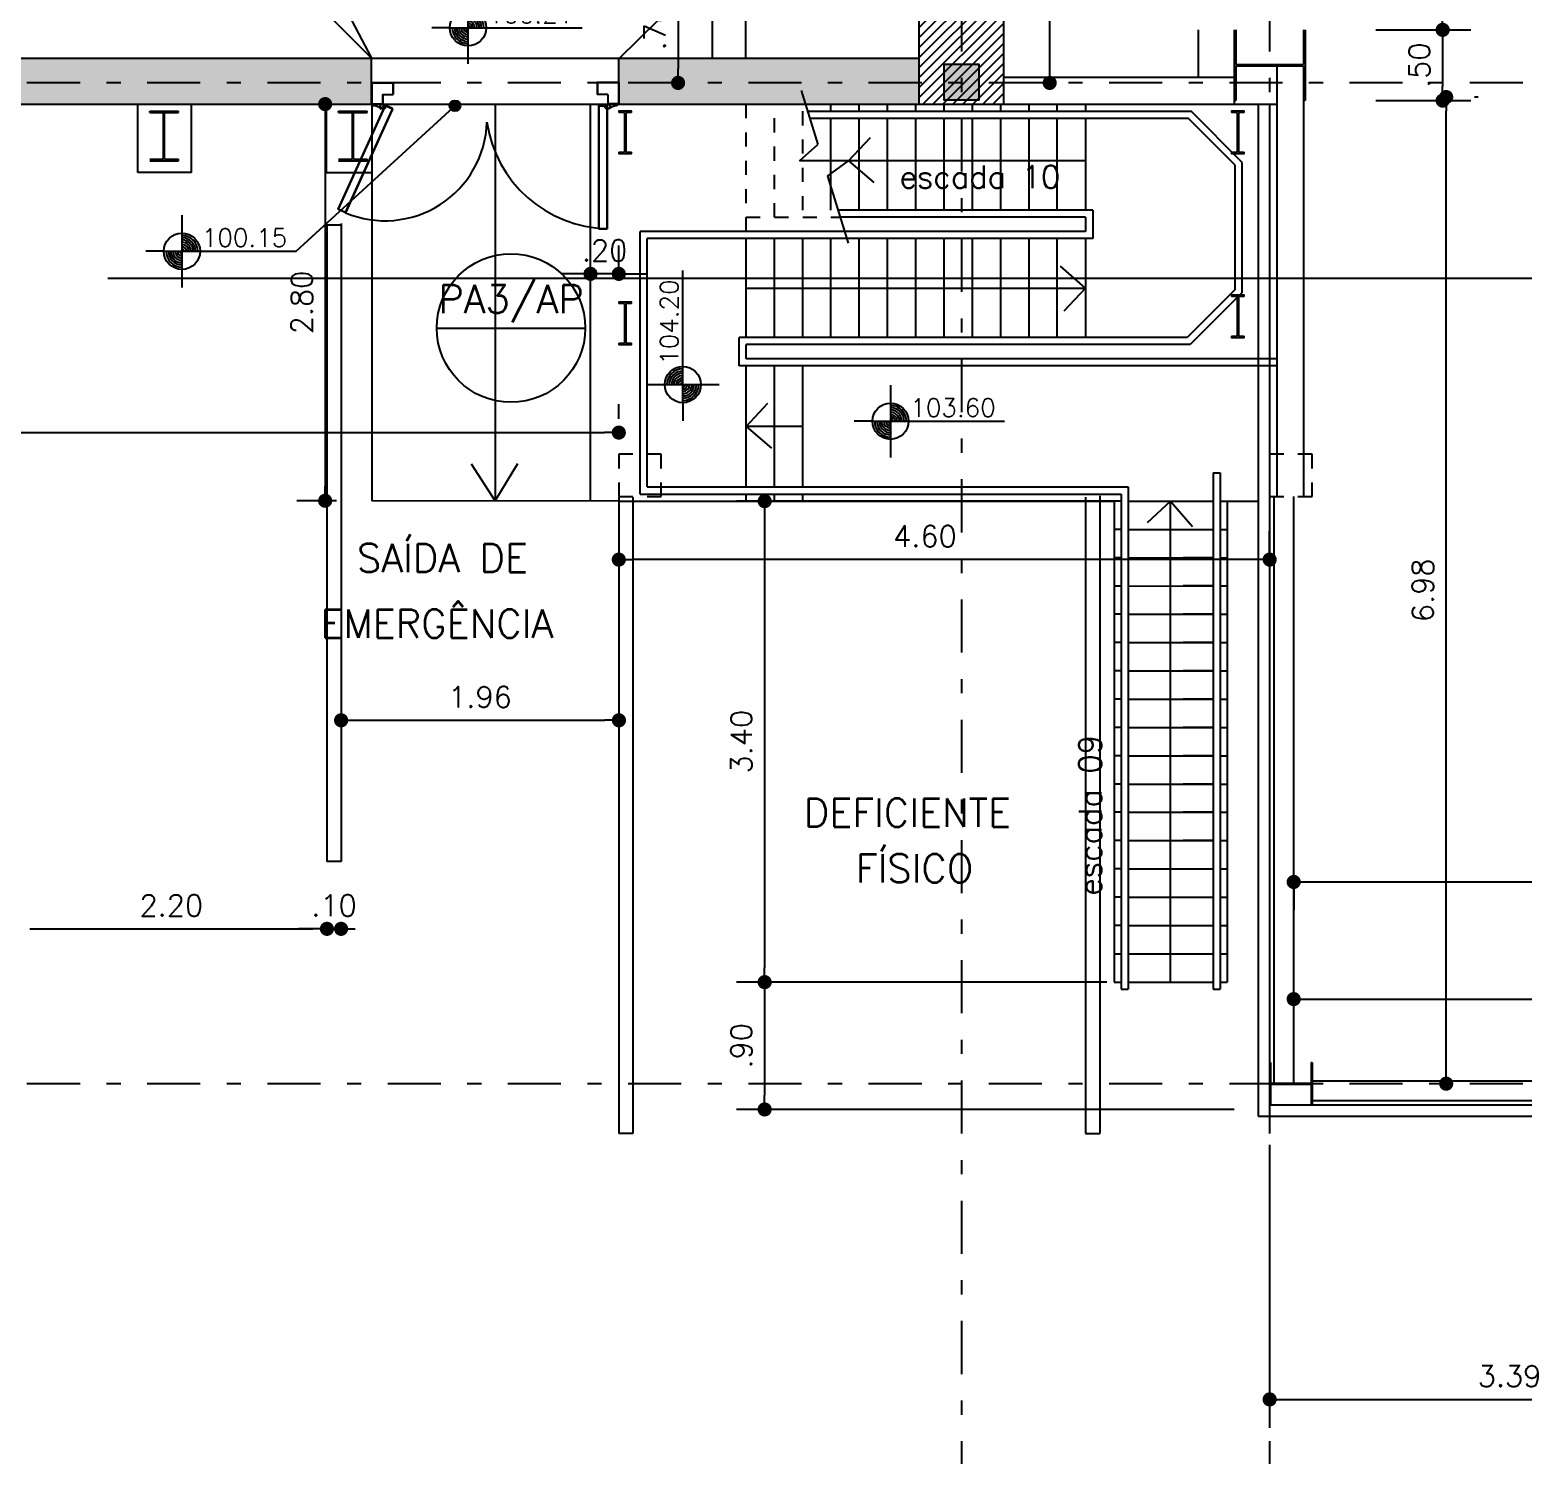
# Model space of a CAD drawing. Extents: x -14 to 107, y -33 to 53.
# Drawn here: x 42.78 to 53.34, y 6.45 to 16.53 of the extents above; entities that cross this region are included whole.
import ezdxf
from ezdxf.enums import TextEntityAlignment as Align

# ---------------------------------------------------------------- set-up
doc = ezdxf.new("R2010")
doc.units = 0
doc.header["$LTSCALE"] = 1.5
doc.header["$MEASUREMENT"] = 0
for name, pattern in [('DASHDOT', [1, 0.5, -0.25, 0, -0.25]), ('HIDDEN', [0.375, 0.25, -0.125]), ('HIDDEN2', [0.1875, 0.125, -0.0625])]:
    doc.linetypes.add(name, pattern=pattern)
doc.layers.get('0').update_dxf_attribs({"linetype": 'CONTINUOUS'})
for name, color, linetype in [('A-ESTRUTURA', 4, 'CONTINUOUS'), ('A-PAREDE', 3, 'CONTINUOUS'), ('A-PORTAS', 7, 'CONTINUOUS'), ('A-SOLEIRA', 1, 'CONTINUOUS'), ('COTAS', 7, 'CONTINUOUS'), ('EIXOS', 32, 'DASHDOT'), ('ESTR-METÁLICA', 4, 'CONTINUOUS'), ('N-LNHVISTA', 7, 'CONTINUOUS'), ('N-NOTACOES', 6, 'CONTINUOUS'), ('N-PROJEÇÃO', 1, 'HIDDEN'), ('N-TEXTO', 7, 'CONTINUOUS'), ('PILAR', 7, 'CONTINUOUS'), ('PILARNOVO', 4, 'CONTINUOUS'), ('PISO1', 1, 'CONTINUOUS'), ('PLACA-PRE-MOLDADA', 6, 'CONTINUOUS'), ('PLATEIA1', 7, 'CONTINUOUS'), ('REVEST', 2, 'CONTINUOUS'), ('SOLID', 251, 'CONTINUOUS'), ('VAGAS', 2, 'CONTINUOUS')]:
    doc.layers.add(name, color=color, linetype=linetype)
doc.styles.add('COTA', font='romans.shx')
doc.styles.add('REGUA-080', font='simplex', dxfattribs={"height": 0.15})
doc.styles.add('ROMANS', font='romans')
doc.styles.add('TERREOB$0$REGUA-080', font='simplex.shx', dxfattribs={"height": 0.4})
doc.dimstyles.new('DG060-1', dxfattribs={"dimscale": 0.1, "dimtxt": 1.5, "dimasz": 1, "dimexe": 2, "dimexo": 2.5, "dimgap": 0.9, "dimtad": 1, "dimzin": 4, "dimdsep": 46, "dimtxsty": 'COTA', "dimblk": 'DOT', "dimblk1": 'DOT', "dimblk2": 'DOT', "dimsah": 1, "dimcen": 0.09, "dimclrd": 1, "dimclre": 1, "dimclrt": 2, "dimadec": 0, "dimazin": 0, "dimtfac": 1, "dimtdec": 4, "dimtix": 1, "dimtmove": 2, "dimatfit": 3, "dimldrblk": 'DOT', "dimfxl": 1, "dimtvp": 2, "dimtolj": 1, "dimtzin": 0, "dimarcsym": 0})

# ---------------------------------------------------------------- blocks, each defined once
blk = doc.blocks.new('N-1901')
at = {"layer": 'N-NOTACOES', "color": 1}
for p, q in [((0, 0.004), (0, -0.004)), ((-0.002, 0), (-0.004, 0)), ((-0.002, 0), (0.0126, 0))]:
    blk.add_line(p, q, dxfattribs=at)
blk.add_circle((0, 0), 0.002, dxfattribs=at)
at = {"layer": 'N-NOTACOES', "color": 2}
for radius, start, end in [(0.00175, 0, 90), (0.0015, 0, 90), (0.00125, 0, 90), (0.001, 0, 90), (0.00075, 0, 90), (0.0005, 0, 90), (0.00025, 0, 90), (0.00175, 180, 270), (0.0015, 180, 270), (0.00125, 180, 270), (0.001, 180, 270), (0.00075, 180, 270), (0.0005, 180, 270), (0.00025, 180, 270)]:
    blk.add_arc((0, 0), radius, start, end, dxfattribs=at)
at = {"layer": 'N-NOTACOES', "color": 2, "style": 'ROMANS'}
blk.add_attdef('COTAP', text='', height=0.002, dxfattribs=at).set_placement((0.00691, 0.0015), align=Align.MIDDLE)
blk = doc.blocks.new('N-1411')
at = {"layer": 'N-NOTACOES', "color": 1}
blk.add_line((-0.00525, 0), (0.00525, 0), dxfattribs=at)
blk.add_circle((0, 0), 0.00525, dxfattribs=at)
at = {"layer": 'N-NOTACOES', "color": 2, "style": 'ROMANS'}
for tag, p in [('ESQUADRIA', (0, 0.00192)), ('NUMERO', (0.00026, -0.00256))]:
    blk.add_attdef(tag, text='', height=0.002, dxfattribs=at).set_placement(p, align=Align.MIDDLE)
blk = doc.blocks.new('DOT')
at = {"color": 0, "linetype": 'ByBlock'}
blk.add_line((-0.5, 0), (-1, 0), dxfattribs=at)
at = {"color": 0, "linetype": 'ByBlock', "const_width": 0.5}
blk.add_lwpolyline([(-0.25, 0, 1), (0.25, 0, 1)], format="xyb", close=True, dxfattribs=at)
blk = doc.blocks.new('*D55')
at = {"color": 1, "linetype": 'ByBlock'}
for p, q in [((51.545, 8.643), (51.545, 6.643)), ((54.937, 8.643), (54.937, 6.643)), ((51.645, 6.843), (54.837, 6.843))]:
    blk.add_line(p, q, dxfattribs=at)
at = {"color": 1, "linetype": 'ByBlock', "xscale": 0.1, "yscale": 0.1, "zscale": 0.1, "rotation": 180}
blk.add_blockref('DOT', (51.545, 6.843), dxfattribs=at)
at = {"color": 1, "linetype": 'ByBlock', "xscale": 0.1, "yscale": 0.1, "zscale": 0.1}
blk.add_blockref('DOT', (54.937, 6.843), dxfattribs=at)
at = {"color": 2, "linetype": 'ByBlock', "insert": (53.241, 7.008), "char_height": 0.15, "attachment_point": 5, "style": 'COTA'}
blk.add_mtext('\\A1;3.39', dxfattribs=at)
blk = doc.blocks.new('*D57')
at = {"color": 1, "linetype": 'ByBlock'}
for p, q in [((46.944, 12.943), (46.944, 12.58)), ((51.545, 12.795), (51.545, 12.98)), ((51.445, 12.78), (47.044, 12.78))]:
    blk.add_line(p, q, dxfattribs=at)
at = {"color": 1, "linetype": 'ByBlock', "xscale": 0.1, "yscale": 0.1, "zscale": 0.1, "rotation": 180}
blk.add_blockref('DOT', (46.944, 12.78), dxfattribs=at)
at = {"color": 1, "linetype": 'ByBlock', "xscale": 0.1, "yscale": 0.1, "zscale": 0.1}
blk.add_blockref('DOT', (51.545, 12.78), dxfattribs=at)
at = {"color": 2, "linetype": 'ByBlock', "insert": (49.108, 12.945), "char_height": 0.15, "attachment_point": 5, "style": 'COTA'}
blk.add_mtext('\\A1;4.60', dxfattribs=at)
blk = doc.blocks.new('*D58')
at = {"color": 1, "linetype": 'ByBlock'}
for p, q in [((44.898, 16), (45.068, 16)), ((44.868, 15.9), (44.868, 13.296)), ((44.948, 13.196), (44.668, 13.196))]:
    blk.add_line(p, q, dxfattribs=at)
at = {"color": 1, "linetype": 'ByBlock', "xscale": 0.1, "yscale": 0.1, "zscale": 0.1}
for p, rotation in [((44.868, 16), 90), ((44.868, 13.196), 270)]:
    blk.add_blockref('DOT', p, dxfattribs=dict(at, rotation=rotation))
at = {"color": 2, "linetype": 'ByBlock', "insert": (44.703, 14.598), "char_height": 0.15, "attachment_point": 5, "rotation": 90, "style": 'COTA'}
blk.add_mtext('\\A1;2.80', dxfattribs=at)
blk = doc.blocks.new('*D77')
at = {"color": 1, "linetype": 'ByBlock'}
for p, q in [((51.735, 18.3), (52.968, 18.3)), ((52.768, 18.2), (52.768, 16.625)), ((52.295, 16.525), (52.968, 16.525))]:
    blk.add_line(p, q, dxfattribs=at)
at = {"color": 1, "linetype": 'ByBlock', "xscale": 0.1, "yscale": 0.1, "zscale": 0.1}
for p, rotation in [((52.768, 18.3), 90), ((52.768, 16.525), 270)]:
    blk.add_blockref('DOT', p, dxfattribs=dict(at, rotation=rotation))
at = {"color": 2, "linetype": 'ByBlock', "insert": (52.603, 17.413), "char_height": 0.15, "attachment_point": 5, "rotation": 90, "style": 'COTA'}
blk.add_mtext('\\A1;1.78', dxfattribs=at)
blk = doc.blocks.new('*D78')
at = {"color": 1, "linetype": 'ByBlock'}
for p, q in [((52.295, 16.525), (52.968, 16.525)), ((52.768, 16.425), (52.768, 16.125)), ((52.295, 16.025), (52.968, 16.025))]:
    blk.add_line(p, q, dxfattribs=at)
at = {"color": 1, "linetype": 'ByBlock', "xscale": 0.1, "yscale": 0.1, "zscale": 0.1}
for p, rotation in [((52.768, 16.525), 90), ((52.768, 16.025), 270)]:
    blk.add_blockref('DOT', p, dxfattribs=dict(at, rotation=rotation))
at = {"color": 2, "linetype": 'ByBlock', "insert": (52.603, 16.275), "char_height": 0.15, "attachment_point": 5, "rotation": 90, "style": 'COTA'}
blk.add_mtext('\\A1;.50', dxfattribs=at)
blk = doc.blocks.new('*D88')
at = {"color": 1, "linetype": 'ByBlock'}
for p, q in [((34.6, 13.908), (34.6, 13.478)), ((46.944, 13.775), (46.944, 13.878)), ((34.7, 13.678), (46.844, 13.678))]:
    blk.add_line(p, q, dxfattribs=at)
at = {"color": 1, "linetype": 'ByBlock', "xscale": 0.1, "yscale": 0.1, "zscale": 0.1, "rotation": 180}
blk.add_blockref('DOT', (34.6, 13.678), dxfattribs=at)
at = {"color": 1, "linetype": 'ByBlock', "xscale": 0.1, "yscale": 0.1, "zscale": 0.1}
blk.add_blockref('DOT', (46.944, 13.678), dxfattribs=at)
at = {"color": 2, "linetype": 'ByBlock', "insert": (40.772, 13.843), "char_height": 0.15, "attachment_point": 5, "style": 'COTA'}
blk.add_mtext('\\A1;12.34', dxfattribs=at)
blk = doc.blocks.new('*D116')
at = {"color": 1, "linetype": 'ByBlock'}
for p, q in [((50.494, 13.193), (47.775, 13.193)), ((47.975, 13.093), (47.975, 9.893)), ((50.395, 9.793), (47.775, 9.793))]:
    blk.add_line(p, q, dxfattribs=at)
at = {"color": 1, "linetype": 'ByBlock', "xscale": 0.1, "yscale": 0.1, "zscale": 0.1}
for p, rotation in [((47.975, 13.193), 90), ((47.975, 9.793), 270)]:
    blk.add_blockref('DOT', p, dxfattribs=dict(at, rotation=rotation))
at = {"color": 2, "linetype": 'ByBlock', "insert": (47.81, 11.493), "char_height": 0.15, "attachment_point": 5, "rotation": 90, "style": 'COTA'}
blk.add_mtext('\\A1;3.40', dxfattribs=at)
blk = doc.blocks.new('*D117')
at = {"color": 1, "linetype": 'ByBlock'}
for p, q in [((50.395, 9.793), (47.775, 9.793)), ((47.975, 9.693), (47.975, 8.993)), ((51.295, 8.893), (47.775, 8.893))]:
    blk.add_line(p, q, dxfattribs=at)
at = {"color": 1, "linetype": 'ByBlock', "xscale": 0.1, "yscale": 0.1, "zscale": 0.1}
for p, rotation in [((47.975, 9.793), 90), ((47.975, 8.893), 270)]:
    blk.add_blockref('DOT', p, dxfattribs=dict(at, rotation=rotation))
at = {"color": 2, "linetype": 'ByBlock', "insert": (47.81, 9.343), "char_height": 0.15, "attachment_point": 5, "rotation": 90, "style": 'COTA'}
blk.add_mtext('\\A1;.90', dxfattribs=at)
blk = doc.blocks.new('REFORÇO')
at = {"layer": 'PILARNOVO'}
h = blk.add_hatch(dxfattribs=at)
h.set_pattern_fill('ANSI31', color=1, scale=0.4, style=0)
h.paths.add_polyline_path([(49.366, 16.8), (49.066, 16.8), (49.066, 16), (49.366, 16)])
h.paths.add_polyline_path([(49.666, 16.78), (49.666, 16.8), (49.366, 16.8), (49.366, 16), (49.641, 16), (49.666, 16)])
blk.add_lwpolyline([(49.066, 16), (49.666, 16), (49.666, 16.8), (49.066, 16.8)], close=True, dxfattribs=at)
blk = doc.blocks.new('ESTRUT')
at = {"layer": 'PILARNOVO', "linetype": 'ByBlock'}
for p, q in [((-0.05, 0.29), (-0.09, 0.29)), ((-0.05, 0.29), (-0.05, 0.01)), ((-0.04, 0.29), (-0.04, 0.01)), ((0, 0.29), (-0.04, 0.29)), ((-0.04, 0.01), (0, 0.01))]:
    blk.add_line(p, q, dxfattribs=at)
for points in [[(0, 0.29), (0, 0.3), (-0.09, 0.3), (-0.09, 0.29)], [(-0.09, 0.01), (-0.05, 0.01)], [(-0.09, 0.01), (-0.09, 0), (0, 0), (0, 0.01)]]:
    blk.add_lwpolyline(points, dxfattribs=at)
blk = doc.blocks.new('*D163')
at = {"color": 1, "linetype": 'ByBlock'}
for p, q in [((50.12, 18.527), (50.19, 18.527)), ((49.99, 16.25), (49.99, 18.427)), ((50.037, 16.15), (49.79, 16.15))]:
    blk.add_line(p, q, dxfattribs=at)
at = {"color": 1, "linetype": 'ByBlock', "xscale": 0.1, "yscale": 0.1, "zscale": 0.1}
for p, rotation in [((49.99, 18.527), 90), ((49.99, 16.15), 270)]:
    blk.add_blockref('DOT', p, dxfattribs=dict(at, rotation=rotation))
at = {"color": 2, "linetype": 'ByBlock', "insert": (49.825, 17.339), "char_height": 0.15, "attachment_point": 5, "rotation": 90, "style": 'COTA'}
blk.add_mtext('\\A1;2.38', dxfattribs=at)
blk = doc.blocks.new('PILAR_CAIXA')
at = {"layer": 'PILARNOVO', "linetype": 'ByBlock'}
for p, q in [((51.295, 16.525), (51.295, 16.025)), ((51.305, 16.525), (51.305, 16.28)), ((51.785, 16.525), (51.785, 16.28)), ((51.795, 16.525), (51.795, 16.025)), ((51.305, 16.27), (51.305, 16.025)), ((51.545, 16.27), (51.545, 16.28)), ((51.785, 16.27), (51.785, 16.025)), ((51.305, 16.025), (51.295, 16.025)), ((51.795, 16.025), (51.785, 16.025)), ((51.545, 9.225), (51.545, 8.925)), ((51.545, 9.225), (51.551, 9.225)), ((51.551, 9.225), (51.551, 9.078)), ((51.839, 9.225), (51.839, 9.078)), ((51.839, 9.225), (51.845, 9.225)), ((51.845, 9.225), (51.845, 8.925)), ((51.551, 9.072), (51.551, 8.925)), ((51.695, 9.072), (51.695, 9.078)), ((51.839, 9.072), (51.839, 8.925)), ((51.551, 8.925), (51.545, 8.925)), ((51.845, 8.925), (51.839, 8.925))]:
    blk.add_line(p, q, dxfattribs=at)
for points in [[(51.305, 16.28), (51.785, 16.28)], [(51.305, 16.27), (51.785, 16.27)], [(51.551, 9.078), (51.839, 9.078)], [(51.551, 9.072), (51.839, 9.072)]]:
    blk.add_lwpolyline(points, dxfattribs=at)
blk = doc.blocks.new('CAMAROTES_ESTRUT2')
at = {"layer": 'A-ESTRUTURA', "linetype": 'Continuous'}
for p, q in [((-1.535, -2.548), (-1.334, -2.548)), ((-1.535, -2.558), (-1.438, -2.558)), ((-1.438, -2.888), (-1.438, -2.558)), ((-1.432, -2.888), (-1.432, -2.558)), ((-1.432, -2.558), (-1.334, -2.558)), ((-1.334, -2.558), (-1.334, -2.548)), ((-0.201, -2.548), (0, -2.548)), ((-0.201, -2.558), (-0.103, -2.558)), ((-0.103, -2.888), (-0.103, -2.558)), ((-0.097, -2.888), (-0.097, -2.558)), ((-0.097, -2.558), (0, -2.558)), ((0, -2.558), (0, -2.548)), ((-1.535, -2.888), (-1.438, -2.888)), ((-1.535, -2.898), (-1.334, -2.898)), ((-1.535, -2.898), (-1.334, -2.898)), ((-1.432, -2.888), (-1.334, -2.888)), ((-1.334, -2.898), (-1.334, -2.888)), ((-0.201, -2.888), (-0.103, -2.888)), ((-0.201, -2.898), (0, -2.898)), ((-0.201, -2.898), (0, -2.898)), ((-0.097, -2.888), (0, -2.888)), ((0, -2.898), (0, -2.888))]:
    blk.add_line(p, q, dxfattribs=at)
at = {"layer": 'A-ESTRUTURA'}
for p, q in [((-1.535, -2.548), (-1.339, -2.548)), ((-1.535, -2.558), (-1.535, -2.548)), ((-0.201, -2.548), (-0.004, -2.548)), ((-0.201, -2.558), (-0.201, -2.548))]:
    blk.add_line(p, q, dxfattribs=at)
blk = doc.blocks.new('*D175')
at = {"color": 1, "linetype": 'ByBlock'}
for p, q in [((47.355, 16.93), (47.163, 16.93)), ((47.363, 16.83), (47.363, 16.25)), ((47.355, 16.15), (47.163, 16.15))]:
    blk.add_line(p, q, dxfattribs=at)
at = {"color": 1, "linetype": 'ByBlock', "xscale": 0.1, "yscale": 0.1, "zscale": 0.1}
for p, rotation in [((47.363, 16.93), 90), ((47.363, 16.15), 270)]:
    blk.add_blockref('DOT', p, dxfattribs=dict(at, rotation=rotation))
at = {"color": 2, "linetype": 'ByBlock', "insert": (47.198, 16.54), "char_height": 0.15, "attachment_point": 5, "rotation": 90, "style": 'COTA'}
blk.add_mtext('\\A1;.78', dxfattribs=at)
blk = doc.blocks.new('*D258')
at = {"color": 1, "linetype": 'ByBlock'}
for p, q in [((46.744, 14.85), (46.744, 15)), ((46.944, 14.85), (46.944, 15)), ((46.644, 14.8), (46.544, 14.8)), ((46.944, 14.8), (46.744, 14.8)), ((47.044, 14.8), (47.144, 14.8))]:
    blk.add_line(p, q, dxfattribs=at)
at = {"color": 1, "linetype": 'ByBlock', "xscale": 0.1, "yscale": 0.1, "zscale": 0.1}
blk.add_blockref('DOT', (46.744, 14.8), dxfattribs=at)
at = {"color": 1, "linetype": 'ByBlock', "xscale": 0.1, "yscale": 0.1, "zscale": 0.1, "rotation": 180}
blk.add_blockref('DOT', (46.944, 14.8), dxfattribs=at)
at = {"color": 2, "linetype": 'ByBlock', "insert": (46.844, 14.965), "char_height": 0.15, "attachment_point": 5, "style": 'COTA'}
blk.add_mtext('\\A1;.20', dxfattribs=at)
blk = doc.blocks.new('*D259')
at = {"color": 1, "linetype": 'ByBlock'}
for p, q in [((53.018, 16.05), (52.993, 16.05)), ((52.793, 9.175), (52.793, 15.95)), ((53.018, 9.075), (52.993, 9.075))]:
    blk.add_line(p, q, dxfattribs=at)
at = {"color": 1, "linetype": 'ByBlock', "xscale": 0.1, "yscale": 0.1, "zscale": 0.1}
for p, rotation in [((52.793, 16.05), 90), ((52.793, 9.075), 270)]:
    blk.add_blockref('DOT', p, dxfattribs=dict(at, rotation=rotation))
at = {"color": 2, "linetype": 'ByBlock', "insert": (52.628, 12.563), "char_height": 0.15, "attachment_point": 5, "rotation": 90, "style": 'COTA'}
blk.add_mtext('\\A1;6.98', dxfattribs=at)
blk = doc.blocks.new('*D272')
at = {"color": 1, "linetype": 'ByBlock'}
for p, q in [((51.715, 9.325), (51.715, 9.873)), ((57.07, 9.469), (57.07, 9.873)), ((51.815, 9.673), (56.97, 9.673))]:
    blk.add_line(p, q, dxfattribs=at)
at = {"color": 1, "linetype": 'ByBlock', "xscale": 0.1, "yscale": 0.1, "zscale": 0.1, "rotation": 180}
blk.add_blockref('DOT', (51.715, 9.673), dxfattribs=at)
at = {"color": 1, "linetype": 'ByBlock', "xscale": 0.1, "yscale": 0.1, "zscale": 0.1}
blk.add_blockref('DOT', (57.07, 9.673), dxfattribs=at)
at = {"color": 2, "linetype": 'ByBlock', "insert": (54.392, 9.838), "char_height": 0.15, "attachment_point": 5, "style": 'COTA'}
blk.add_mtext('\\A1;5.36', dxfattribs=at)
blk = doc.blocks.new('*D289')
at = {"color": 1, "linetype": 'ByBlock'}
for p, q in [((51.715, 10.455), (51.715, 10.301)), ((51.815, 10.501), (65.488, 10.501)), ((65.588, 10.455), (65.588, 10.301))]:
    blk.add_line(p, q, dxfattribs=at)
at = {"color": 1, "linetype": 'ByBlock', "xscale": 0.1, "yscale": 0.1, "zscale": 0.1, "rotation": 180}
blk.add_blockref('DOT', (51.715, 10.501), dxfattribs=at)
at = {"color": 1, "linetype": 'ByBlock', "xscale": 0.1, "yscale": 0.1, "zscale": 0.1}
blk.add_blockref('DOT', (65.588, 10.501), dxfattribs=at)
at = {"color": 2, "linetype": 'ByBlock', "insert": (58.651, 10.666), "char_height": 0.15, "attachment_point": 5, "style": 'COTA'}
blk.add_mtext('\\A1;13.87', dxfattribs=at)
blk = doc.blocks.new('*D391')
at = {"color": 1, "linetype": 'ByBlock'}
for p, q in [((46.945, 12.565), (46.945, 11.444)), ((45.081, 11.644), (46.845, 11.644))]:
    blk.add_line(p, q, dxfattribs=at)
at = {"color": 1, "linetype": 'ByBlock', "xscale": 0.1, "yscale": 0.1, "zscale": 0.1, "rotation": 180}
blk.add_blockref('DOT', (44.981, 11.644), dxfattribs=at)
at = {"color": 1, "linetype": 'ByBlock', "xscale": 0.1, "yscale": 0.1, "zscale": 0.1}
blk.add_blockref('DOT', (46.945, 11.644), dxfattribs=at)
at = {"color": 2, "linetype": 'ByBlock', "insert": (45.963, 11.809), "char_height": 0.15, "attachment_point": 5, "style": 'COTA'}
blk.add_mtext('\\A1;1.96', dxfattribs=at)

msp = doc.modelspace()

# ---------------------------------------------------------------- hatches: boundary and pattern name
at = {"layer": 'PILAR'}
msp.add_hatch(color=256, dxfattribs=at).paths.add_polyline_path([(49.241, 16.03), (49.491, 16.03), (49.491, 16.28), (49.241, 16.28)])
at = {"layer": 'PISO1'}
h = msp.add_hatch(color=256, dxfattribs=at)
h.paths.add_polyline_path([(45.7477, 15.9926), (45.8241, 15.9927, 0.8954012)])
h.paths.add_polyline_path([(45.7905, 15.9926), (45.7477, 15.9926, 0.0272587), (45.7475, 15.9884), (45.7859, 15.9884)])
h.paths.add_polyline_path([(45.8243, 15.9884), (45.7859, 15.9884), (45.7576, 15.9625, 0.6841962)])
h.paths.add_polyline_path([(45.8241, 15.9927), (45.7905, 15.9926), (45.7859, 15.9884), (45.8243, 15.9884, 0.0278849)])
h.paths.add_polyline_path([(45.7859, 15.9884), (45.7475, 15.9884, 0.1875101), (45.7576, 15.9625)])
at = {"layer": 'SOLID'}
h = msp.add_hatch(color=256, dxfattribs=at)
h.paths.add_polyline_path([(45.1959, 16.325), (41.761, 16.325), (41.761, 16.3), (41.611, 16.3), (41.611, 16.1501), (45.1959, 16.1501)])
h.paths.add_polyline_path([(45.1959, 16.1501), (41.611, 16.1501), (41.611, 16), (45.1959, 16)])
h.paths.add_polyline_path([(42.1059, 16.1089), (42.1059, 16.4911), (42.3309, 16.4911), (42.3309, 16.1089)], flags=9)
h = msp.add_hatch(color=256, dxfattribs=at)
h.paths.add_polyline_path([(49.066, 16.325), (46.944, 16.325), (46.944, 16.1501), (49.066, 16.1501)])
h.paths.add_polyline_path([(49.066, 16.1501), (46.944, 16.1501), (46.944, 16), (49.066, 16)])

# ---------------------------------------------------------------- linework, layer by layer
at = {"color": 1, "linetype": 'ByBlock'}
for p, q in [((42.7807, 10.1697), (44.7807, 10.1697)), ((42.7807, 10.1697), (42.8807, 10.1697)), ((44.7807, 10.1697), (44.6807, 10.1697)), ((44.8807, 10.1697), (44.9807, 10.1697))]:
    msp.add_line(p, q, dxfattribs=at)
at = {"layer": 'A-PAREDE'}
for p, q in [((47.6047, 16.9301), (47.6047, 16.325)), ((47.8415, 16.325), (47.8415, 16.8376)), ((22.421, 16.325), (45.1959, 16.325)), ((45.1959, 16), (45.1959, 16.325)), ((46.944, 16.325), (49.066, 16.325)), ((49.666, 16.19), (51.2947, 16.19)), ((22.67, 16), (45.1959, 16)), ((46.944, 16), (51.2947, 16)), ((51.5747, 13.2251), (51.5747, 9.0751)), ((51.7147, 13.2251), (51.7147, 9.0751)), ((51.8447, 9.0951), (57.0682, 9.0951)), ((51.8447, 8.9551), (57.0682, 8.9551))]:
    msp.add_line(p, q, dxfattribs=at)
at = {"layer": 'A-PAREDE', "linetype": 'ByBlock'}
for p, q in [((46.944, 16), (46.944, 16.325)), ((51.5947, 16.2701), (51.5947, 13.2251)), ((51.2947, 16.0251), (51.2947, 16)), ((51.7847, 16.0251), (51.7847, 13.2251))]:
    msp.add_line(p, q, dxfattribs=at)
at = {"layer": 'A-PORTAS'}
for p, q in [((45.1961, 16.1529), (45.1961, 16)), ((45.1961, 16.1529), (45.349, 16.1529)), ((45.349, 16.1529), (45.349, 16.067)), ((46.944, 16.1529), (46.7911, 16.1529)), ((46.7911, 16.1529), (46.7911, 16.067)), ((46.944, 16.1529), (46.944, 16)), ((45.1982, 16.1508), (45.1982, 16.0022)), ((45.1982, 16.1508), (45.3468, 16.1508)), ((45.2725, 16.0692), (45.2725, 16.0022)), ((45.2725, 16.0692), (45.3468, 16.0692)), ((45.2747, 16.067), (45.2747, 16)), ((45.2747, 16.067), (45.349, 16.067)), ((45.3468, 16.1508), (45.3468, 16.0692)), ((45.3483, 16.067), (45.349, 16.0678)), ((46.7917, 16.067), (46.7911, 16.0678)), ((46.8654, 16.067), (46.7911, 16.067)), ((46.9418, 16.1508), (46.7933, 16.1508)), ((46.7933, 16.1508), (46.7933, 16.0692)), ((46.8675, 16.0692), (46.7933, 16.0692)), ((46.8654, 16.067), (46.8654, 16)), ((46.8675, 16.0692), (46.8675, 16.0022)), ((46.9418, 16.1508), (46.9418, 16.0022)), ((45.2871, 15.984), (44.9572, 15.2568)), ((45.2891, 15.9831), (44.9598, 15.2572)), ((45.3406, 15.96), (45.0107, 15.2328)), ((45.343, 15.959), (45.013, 15.2318)), ((45.1961, 16), (45.2747, 16)), ((45.1982, 16.0022), (45.2725, 16.0022)), ((45.2575, 15.964), (45.2935, 16)), ((45.2897, 15.9914), (45.2846, 15.9853)), ((45.2862, 15.9839), (45.2846, 15.9853)), ((45.29, 15.9883), (45.2862, 15.9839)), ((45.2903, 15.9938), (45.2889, 15.9921)), ((45.3462, 15.9663), (45.2894, 15.9918)), ((45.3405, 15.9713), (45.2903, 15.9938)), ((45.3434, 15.9652), (45.2915, 15.9884)), ((45.3405, 15.9713), (45.3396, 15.9693)), ((45.3434, 15.9652), (45.341, 15.9599)), ((45.343, 15.959), (45.341, 15.9599)), ((45.3462, 15.9663), (45.343, 15.959)), ((46.8008, 15.9913), (46.8632, 15.9913)), ((46.8008, 15.9913), (46.8008, 15.9833)), ((46.8008, 15.9833), (46.8008, 15.1195)), ((46.8008, 15.9833), (46.803, 15.9833)), ((46.803, 15.9891), (46.8598, 15.9891)), ((46.803, 15.9891), (46.803, 15.9833)), ((46.803, 15.9833), (46.803, 15.121)), ((46.8081, 15.9935), (46.8632, 15.9935)), ((46.8081, 15.9935), (46.8081, 15.9913)), ((46.8598, 15.9891), (46.8598, 15.9833)), ((46.8598, 15.9833), (46.8598, 15.121)), ((46.8598, 15.9833), (46.862, 15.9833)), ((46.862, 15.9913), (46.862, 15.9833)), ((46.862, 15.9833), (46.862, 15.1195)), ((46.8632, 15.9935), (46.8632, 15.9913)), ((46.944, 16), (46.8654, 16)), ((46.9418, 16.0022), (46.8675, 16.0022)), ((45.013, 15.2318), (44.9572, 15.2568)), ((45.0064, 15.2347), (44.9572, 15.2568)), ((45.0116, 15.234), (44.9598, 15.2572)), ((46.8008, 15.1195), (46.862, 15.1195)), ((46.803, 15.121), (46.8598, 15.121)), ((46.8081, 15.1195), (46.862, 15.1195))]:
    msp.add_line(p, q, dxfattribs=at)
for centre in [(45.2762, 15.9822), (46.8639, 15.9822)]:
    msp.add_circle(centre, 0.018, dxfattribs=at)
for centre, radius, start, end in [((45.2164, 16.0064), 0.0186, 200.23189, 258.01316), ((45.1991, 15.8752), 0.1139, 54.84382, 83.22432), ((46.941, 15.8752), 0.1139, 96.77568, 125.15618), ((46.9237, 16.0064), 0.0186, 281.98684, 339.76811), ((45.2919, 15.896), 0.7204, 247.22395, 358.06138), ((46.8811, 15.9975), 0.8782, 188.2407, 268.75592)]:
    msp.add_arc(centre, radius, start, end, dxfattribs=at)
at = {"layer": 'A-SOLEIRA'}
for p, q in [((45.1959, 16.325), (46.944, 16.325)), ((45.1959, 16), (46.9418, 16.0022))]:
    msp.add_line(p, q, dxfattribs=at)
at = {"layer": 'EIXOS', "ltscale": 0.5}
for p, q in [((49.366, 48.1976), (49.366, -4.8398)), ((51.5447, 48.1976), (51.5447, -4.8398)), ((78.8353, 16.1501), (-5.9475, 16.1501)), ((78.8353, 9.0751), (-5.9475, 9.0751))]:
    msp.add_line(p, q, dxfattribs=at)
at = {"layer": 'N-LNHVISTA', "color": 7}
for p, q in [((51.0408, 16.5251), (51.0408, 16.19)), ((45.1959, 16), (46.944, 16))]:
    msp.add_line(p, q, dxfattribs=at)
at = {"layer": 'N-LNHVISTA', "color": 2}
for p, q in [((48.2339, 16.0962), (48.3509, 15.7145)), ((48.2213, 15.5997), (48.3509, 15.7145)), ((48.5687, 15.6002), (48.2213, 15.5997)), ((48.4197, 15.4902), (48.5687, 15.6002)), ((48.4197, 15.4902), (48.565, 15.0161))]:
    msp.add_line(p, q, dxfattribs=at)
at = {"layer": 'N-LNHVISTA'}
for p, q in [((45.1982, 16.0022), (45.1982, 13.1955)), ((46.744, 13.1934), (46.744, 16)), ((48.2787, 15.95), (50.9899, 15.95)), ((48.444, 15.95), (48.444, 16)), ((48.644, 15.95), (48.644, 16)), ((48.844, 15.95), (48.844, 16)), ((49.044, 15.95), (49.044, 16)), ((49.244, 15.95), (49.244, 16)), ((49.444, 15.95), (49.444, 16)), ((49.644, 15.95), (49.644, 16)), ((49.844, 15.95), (49.844, 16)), ((50.044, 15.95), (50.044, 16)), ((50.244, 16), (50.244, 15.95)), ((51.3514, 15.5885), (50.9899, 15.95)), ((48.294, 15.9), (50.9692, 15.9)), ((48.444, 15.25), (48.444, 15.9)), ((48.644, 15.25), (48.644, 15.9)), ((48.844, 15.25), (48.844, 15.9)), ((49.044, 15.25), (49.044, 15.9)), ((49.244, 15.25), (49.244, 15.9)), ((49.444, 15.25), (49.444, 15.9)), ((49.644, 15.25), (49.644, 15.9)), ((49.844, 15.25), (49.844, 15.9)), ((50.044, 15.25), (50.044, 15.9)), ((50.244, 15.9), (50.244, 15.25)), ((51.3014, 15.5677), (50.9692, 15.9)), ((51.3014, 14.6892), (51.3014, 15.5677)), ((51.3514, 14.6685), (51.3514, 15.5885)), ((50.294, 15.25), (48.4933, 15.25)), ((50.294, 15.25), (50.294, 15.05)), ((44.8807, 15.1469), (44.8807, 10.6469)), ((44.9807, 15.1569), (44.9807, 10.6469)), ((50.244, 15.1), (47.094, 15.1)), ((47.094, 13.2434), (47.094, 15.1)), ((50.244, 15.2), (48.5086, 15.2)), ((50.244, 15.2), (50.244, 15.1)), ((47.144, 13.2934), (47.144, 15.05)), ((50.294, 15.05), (47.144, 15.05)), ((47.844, 14.35), (47.844, 15.05)), ((48.044, 14.35), (48.044, 15.05)), ((48.244, 14.35), (48.244, 15.05)), ((48.444, 14.35), (48.444, 15.05)), ((48.644, 14.35), (48.644, 15.05)), ((48.844, 14.35), (48.844, 15.05)), ((49.044, 14.35), (49.044, 15.05)), ((49.244, 14.35), (49.244, 15.05)), ((49.444, 14.35), (49.444, 15.05)), ((49.644, 14.35), (49.644, 15.05)), ((49.844, 14.35), (49.844, 15.05)), ((50.044, 14.35), (50.044, 15.05)), ((50.244, 15.05), (50.244, 14.35)), ((51.3014, 14.6892), (50.9623, 14.35)), ((51.3514, 14.6685), (50.983, 14.3)), ((47.794, 14.15), (47.794, 14.35)), ((50.9623, 14.35), (47.794, 14.35)), ((47.844, 14.2), (47.844, 14.3)), ((50.983, 14.3), (47.844, 14.3)), ((51.5947, 14.15), (47.794, 14.15)), ((51.5947, 14.2), (47.844, 14.2)), ((47.844, 13.2934), (47.844, 14.15)), ((48.044, 13.2934), (48.044, 14.15)), ((48.244, 13.2934), (48.244, 14.15)), ((51.1447, 13.3934), (51.1447, 9.7435)), ((51.1447, 13.3934), (51.1947, 13.3934)), ((51.1947, 13.3934), (51.1947, 9.7435)), ((46.944, 13.1934), (45.1982, 13.1955)), ((46.9442, 13.2219), (46.9442, 8.7219)), ((47.0442, 13.2219), (47.0442, 8.7219)), ((47.094, 13.2434), (50.4947, 13.2434)), ((47.144, 13.2934), (50.5447, 13.2934)), ((47.844, 13.1934), (47.844, 13.2434)), ((48.044, 13.1934), (48.044, 13.2434)), ((48.244, 13.1934), (48.244, 13.2434)), ((50.2442, 13.2219), (50.2442, 8.7219)), ((50.3442, 13.2319), (50.3442, 8.7219)), ((50.4947, 13.2434), (50.4947, 9.7434)), ((50.5447, 13.2934), (50.5447, 9.7434)), ((46.944, 13.1934), (50.4447, 13.1934)), ((50.494, 13.1934), (50.444, 13.1934)), ((50.4447, 13.1934), (50.4447, 9.7934)), ((50.5447, 13.1934), (51.1447, 13.1935)), ((51.1947, 13.1935), (51.4647, 13.1936)), ((51.2447, 13.1935), (51.2447, 9.7935)), ((50.4947, 12.9934), (50.4447, 12.9934)), ((50.5447, 12.9934), (51.1447, 12.9935)), ((51.1947, 12.9935), (51.2447, 12.9935)), ((50.4947, 12.7934), (50.4447, 12.7934)), ((50.5447, 12.7934), (51.1447, 12.7935)), ((51.1447, 12.7935), (50.9347, 12.7935)), ((51.1947, 12.7935), (51.2447, 12.7935)), ((50.4947, 12.5934), (50.4447, 12.5934)), ((50.5447, 12.5934), (51.1447, 12.5935)), ((51.1447, 12.5935), (50.9347, 12.5935)), ((51.1947, 12.5935), (51.2447, 12.5935)), ((50.4947, 12.3934), (50.4447, 12.3934)), ((50.5447, 12.3934), (51.1447, 12.3935)), ((51.1447, 12.3935), (50.9347, 12.3935)), ((51.1948, 12.3935), (51.2448, 12.3935)), ((50.4947, 12.1934), (50.4447, 12.1934)), ((50.5447, 12.1934), (51.1447, 12.1935)), ((51.1447, 12.1935), (50.9347, 12.1935)), ((51.1947, 12.1935), (51.2447, 12.1935)), ((50.4947, 11.9934), (50.4447, 11.9934)), ((50.5447, 11.9934), (51.1447, 11.9935)), ((51.1447, 11.9935), (50.9347, 11.9935)), ((51.1946, 11.9935), (51.2446, 11.9935)), ((50.4947, 11.7934), (50.4447, 11.7934)), ((50.5447, 11.7934), (51.1447, 11.7935)), ((51.1447, 11.7935), (50.9347, 11.7935)), ((51.1949, 11.7935), (51.2449, 11.7935)), ((50.4944, 11.5934), (50.4444, 11.5934)), ((50.5447, 11.5934), (51.1447, 11.5935)), ((51.1447, 11.5935), (50.9347, 11.5935)), ((51.195, 11.5935), (51.245, 11.5935)), ((50.4947, 11.3934), (50.4447, 11.3934)), ((50.5447, 11.3934), (51.1447, 11.3935)), ((51.1447, 11.3935), (50.9347, 11.3935)), ((51.195, 11.3935), (51.245, 11.3935)), ((50.4947, 11.1934), (50.4447, 11.1934)), ((50.5447, 11.1934), (51.1447, 11.1935)), ((51.1447, 11.1935), (50.9347, 11.1935)), ((51.1946, 11.1935), (51.2446, 11.1935)), ((50.4947, 10.9934), (50.4447, 10.9934)), ((50.5447, 10.9934), (51.1447, 10.9935)), ((51.1447, 10.9935), (50.9347, 10.9935)), ((51.1951, 10.9935), (51.2451, 10.9935)), ((50.4947, 10.7934), (50.4447, 10.7934)), ((50.5447, 10.7934), (51.1447, 10.7935)), ((51.1447, 10.7935), (50.9347, 10.7935)), ((51.1946, 10.7935), (51.2446, 10.7935)), ((44.9807, 10.6469), (44.8807, 10.6469)), ((50.4946, 10.5934), (50.4446, 10.5934)), ((50.5447, 10.5934), (51.1447, 10.5935)), ((51.1947, 10.5935), (51.2447, 10.5935)), ((50.4946, 10.3934), (50.4446, 10.3934)), ((50.5447, 10.3934), (51.1447, 10.3935)), ((51.1947, 10.3935), (51.2447, 10.3935)), ((50.4947, 10.1934), (50.4447, 10.1934)), ((50.5447, 10.1934), (51.1447, 10.1935)), ((51.1947, 10.1935), (51.2447, 10.1935)), ((50.4447, 9.9934), (50.4947, 9.9934)), ((50.5447, 9.9934), (51.1447, 9.9935)), ((51.1947, 9.9935), (51.2447, 9.9935)), ((50.4447, 9.7934), (50.4947, 9.7934)), ((50.4947, 9.7434), (50.5447, 9.7434)), ((50.5447, 9.7934), (51.1447, 9.7935)), ((51.1447, 9.7434), (51.1947, 9.7434)), ((51.1947, 9.7935), (51.2447, 9.7935)), ((47.0442, 8.7219), (46.9442, 8.7219)), ((50.2442, 8.7219), (50.3442, 8.7219))]:
    msp.add_line(p, q, dxfattribs=at)
at = {"layer": 'N-LNHVISTA', "linetype": 'ByBlock'}
msp.add_line((51.2947, 16), (51.5947, 16), dxfattribs=at)
at = {"layer": 'N-LNHVISTA', "color": 1}
for p, q in [((48.5685, 15.6), (48.7228, 15.7647)), ((48.5685, 15.6), (48.7471, 15.4452)), ((50.2442, 15.6), (48.5685, 15.6)), ((50.244, 14.7), (50.0654, 14.8548)), ((47.8438, 14.6995), (50.244, 14.7)), ((50.244, 14.7), (50.0897, 14.5353)), ((47.844, 13.7217), (47.9983, 13.8863)), ((47.844, 13.7217), (48.0226, 13.5669)), ((48.244, 13.7217), (47.844, 13.7217)), ((50.8447, 13.1934), (50.68, 13.0391)), ((50.8447, 13.1934), (50.9995, 13.0149)), ((50.8447, 9.7934), (50.8447, 13.1934))]:
    msp.add_line(p, q, dxfattribs=at)
at = {"layer": 'N-PROJEÇÃO', "ltscale": 0.2}
for p, q in [((47.844, 15.1), (47.844, 16)), ((48.044, 15.2), (48.044, 16)), ((48.244, 15.25), (48.244, 16)), ((47.844, 15.2), (48.5086, 15.2))]:
    msp.add_line(p, q, dxfattribs=at)
at = {"layer": 'N-TEXTO', "color": 1}
for p, q in [((46.0711, 16.0011), (46.0711, 13.1944)), ((46.0711, 13.1944), (45.9033, 13.4539)), ((46.0711, 13.1944), (46.2304, 13.4592))]:
    msp.add_line(p, q, dxfattribs=at)
at = {"layer": 'PILAR'}
msp.add_lwpolyline([(49.241, 16.28), (49.241, 16.03), (49.491, 16.03), (49.491, 16.28)], close=True, dxfattribs=at)
at = {"layer": 'PILARNOVO', "color": 2, "linetype": 'HIDDEN2', "ltscale": 0.2}
for points in [[(46.944, 13.2251), (47.244, 13.2251), (47.244, 13.5251), (46.944, 13.5251)], [(51.5447, 13.2251), (51.8447, 13.2251), (51.8447, 13.5251), (51.5447, 13.5251)]]:
    msp.add_lwpolyline(points, close=True, dxfattribs=at)
at = {"layer": 'PISO1'}
msp.add_line((44.6626, 14.9597), (45.8016, 16.0028), dxfattribs=at)
msp.add_circle((45.7859, 15.9884), 0.0384, dxfattribs=at)
at = {"layer": 'PLACA-PRE-MOLDADA'}
for p, q in [((51.4647, 16), (51.4647, 8.8451)), ((51.5447, 16), (51.5447, 8.9251)), ((51.5447, 8.9251), (57.0937, 8.9251))]:
    msp.add_line(p, q, dxfattribs=at)
at = {"layer": 'PLACA-PRE-MOLDADA', "color": 2}
msp.add_line((44.8807, 15.1469), (44.9807, 15.1469), dxfattribs=at)
at = {"layer": 'PLACA-PRE-MOLDADA'}
msp.add_lwpolyline([(51.4647, 8.8451), (57.0945, 8.8451), (57.0937, 8.9275)], dxfattribs=at)
at = {"layer": 'PLATEIA1'}
for p, q in [((44.4184, 17.8), (45.1959, 16.325)), ((43.5437, 15.5169), (43.5434, 15.9981)), ((43.9237, 15.5169), (43.9234, 15.9983)), ((44.878, 15.5169), (44.8778, 15.9981)), ((43.9237, 15.5169), (43.5437, 15.5169)), ((44.878, 15.5169), (45.1982, 15.5169))]:
    msp.add_line(p, q, dxfattribs=at)
at = {"layer": 'REVEST'}
for p, q in [((44.9209, 16.6), (45.1959, 16.325)), ((47.2208, 16.5922), (46.944, 16.3191))]:
    msp.add_line(p, q, dxfattribs=at)
at = {"layer": 'SOLID'}
msp.add_line((67.5405, 14.7673), (43.3315, 14.7673), dxfattribs=at)

# ---------------------------------------------------------------- block references
at = {"color": 1, "linetype": 'ByBlock', "xscale": 0.1, "yscale": 0.1, "zscale": 0.1}
msp.add_blockref('DOT', (44.8807, 10.1697), dxfattribs=at)
msp.add_blockref('DOT', (44.8807, 10.1697), dxfattribs=at)
at = {"color": 1, "linetype": 'ByBlock', "xscale": 0.1, "yscale": 0.1, "zscale": 0.1, "rotation": 180}
msp.add_blockref('DOT', (44.9807, 10.1697), dxfattribs=at)
at = {"layer": 'COTAS', "linetype": 'ByBlock'}
for name, p in [('REFORÇO', (0, 0)), ('CAMAROTES_ESTRUT2', (45.1645, 18.498))]:
    msp.add_blockref(name, p, dxfattribs=at)
at = {"layer": 'ESTR-METÁLICA'}
msp.add_blockref('PILAR_CAIXA', (0, 0), dxfattribs=at)
at = {"layer": 'N-LNHVISTA'}
for name, p, xscale, yscale, zscale, values in [('N-1901', (45.8779, 16.5398), 64, 64, 64, {'COTAP': '100.21'}), ('N-1901', (43.856, 14.9597), 64, 64, 64, {'COTAP': '100.15'}), ('N-1411', (46.1818, 14.4169), 100, 100, 100, {'ESQUADRIA': 'PA3/AP'}), ('N-1901', (48.8648, 13.7581), 64, 64, 64, {'COTAP': '103.60'})]:
    msp.add_blockref(name, p, dxfattribs=dict(at, xscale=xscale, yscale=yscale, zscale=zscale)).add_auto_attribs(values)
at = {"layer": 'N-LNHVISTA', "xscale": 64, "yscale": 64, "zscale": 64, "rotation": 90}
msp.add_blockref('N-1901', (47.3966, 14.0169), dxfattribs=at).add_auto_attribs({'COTAP': '104.20'})
at = {"layer": 'PILARNOVO', "linetype": 'ByBlock'}
for p in [(47.034, 15.65), (51.3647, 15.65), (47.034, 14.3), (51.3647, 14.35)]:
    msp.add_blockref('ESTRUT', p, dxfattribs=at)

# ---------------------------------------------------------------- texts
at = {"color": 2, "linetype": 'ByBlock', "char_height": 0.15, "attachment_point": 5, "style": 'COTA'}
for s, insert in [('\\A1;2.20', (43.7807, 10.3347)), ('\\A1;.10', (44.9307, 10.3347))]:
    msp.add_mtext(s, dxfattribs=dict(at, insert=insert))
at = {"layer": 'N-TEXTO', "color": 3}
for s, height, style, p in [('escada 10', 0.16, 'REGUA-080', (48.928, 15.406)), ('SAÍDA DE ', 0.2, 'REGUA-080', (45.0926, 12.6917)), ('EMERGÊNCIA', 0.2, 'REGUA-080', (44.8348, 12.2281)), ('DEFICIENTE', 0.2, 'TERREOB$0$REGUA-080', (48.251, 10.8915)), ('FÍSICO', 0.2, 'TERREOB$0$REGUA-080', (48.6192, 10.4968))]:
    msp.add_text(s, height=height, dxfattribs=dict(at, style=style)).set_placement(p)
at = {"layer": 'N-TEXTO', "color": 3, "style": 'REGUA-080'}
msp.add_text('escada 09', height=0.16, rotation=90, dxfattribs=at).set_placement((50.356, 10.4031))

# ---------------------------------------------------------------- dimensions: what is measured, and where the dimension line sits
at = {"layer": 'COTAS'}
dim = msp.add_linear_dim(base=(49.9905, 18.5274), p1=(50.287, 16.1501), p2=(49.87, 18.5274), angle=90, dimstyle='DG060-1', override={"dimblk1": 'DOT', "dimblk2": 'DOT', "dimsah": 1, "dimse1": 0}, dxfattribs=at)
dim.commit()
dim.dimension.update_dxf_attribs({"geometry": '*D163', "text_midpoint": (49.8255, 17.3388)})
for base, p1, p2, picture, middle in [((52.7682, 16.525), (51.4847, 18.3005), (52.0447, 16.525), '*D77', (52.6032, 17.4127)), ((52.7682, 16.025), (52.0447, 16.525), (52.0447, 16.025), '*D78', (52.6032, 16.275)), ((44.8681, 13.1955), (44.6475, 16), (45.1982, 13.1955), '*D58', (44.7031, 14.5978)), ((47.9753, 9.7934), (50.744, 13.1934), (50.6447, 9.7934), '*D116', (47.8103, 11.4934)), ((47.9753, 8.8934), (50.6447, 9.7934), (51.5447, 8.8934), '*D117', (47.8103, 9.3434))]:
    dim = msp.add_linear_dim(base=base, p1=p1, p2=p2, angle=90, dimstyle='DG060-1', dxfattribs=at)
    dim.commit()
    dim.dimension.update_dxf_attribs({"geometry": picture, "text_midpoint": middle})
at = {"layer": 'COTAS', "linetype": 'ByBlock'}
dim = msp.add_linear_dim(base=(47.3631, 16.1501), p1=(47.6047, 16.9301), p2=(47.6047, 16.1501), angle=90, dimstyle='DG060-1', dxfattribs=at)
dim.commit()
dim.dimension.update_dxf_attribs({"geometry": '*D175', "text_midpoint": (47.1981, 16.5401)})
at = {"layer": 'COTAS'}
for base, p1, p2, picture, middle in [((46.944, 13.678), (34.6, 14.1583), (46.944, 13.5251), '*D88', (40.772, 13.843)), ((54.9375, 6.8427), (51.5447, 8.8934), (54.9375, 8.8934), '*D55', (53.2411, 7.0077))]:
    dim = msp.add_linear_dim(base=base, p1=p1, p2=p2, dimstyle='DG060-1', dxfattribs=at)
    dim.commit()
    dim.dimension.update_dxf_attribs({"geometry": picture, "text_midpoint": middle})
dim = msp.add_linear_dim(base=(46.944, 12.78), p1=(51.5449, 12.5454), p2=(46.944, 13.1934), dimstyle='DG060-1', dxfattribs=at)
dim.commit()
dim.dimension.update_dxf_attribs({"geometry": '*D57', "text_midpoint": (49.1085, 12.945), "dimtype": 160})
at = {"layer": 'N-NOTACOES'}
for base, p1, p2, picture, middle in [((65.5875, 10.5009), (51.7147, 10.7053), (65.5875, 10.7053), '*D289', (58.6511, 10.6659)), ((57.0696756, 9.6730961), (51.7146761, 9.075124), (57.0696756, 9.219124), '*D272', (54.3921759, 9.8380961))]:
    dim = msp.add_linear_dim(base=base, p1=p1, p2=p2, dimstyle='DG060-1', dxfattribs=at)
    dim.commit()
    dim.dimension.update_dxf_attribs({"geometry": picture, "text_midpoint": middle})
at = {"layer": 'SOLID'}
dim = msp.add_linear_dim(base=(52.7932, 16.05), p1=(52.7682, 9.0751), p2=(52.7682, 16.05), angle=90, dimstyle='DG060-1', dxfattribs=at)
dim.commit()
dim.dimension.update_dxf_attribs({"geometry": '*D259', "text_midpoint": (52.6282, 12.5626)})
dim = msp.add_linear_dim(base=(46.744, 14.8001), p1=(46.944, 14.6), p2=(46.744, 14.6), dimstyle='DG060-1', dxfattribs=at)
dim.commit()
dim.dimension.update_dxf_attribs({"geometry": '*D258', "text_midpoint": (46.844, 14.9651)})
at = {"layer": 'VAGAS'}
dim = msp.add_linear_dim(base=(46.9447, 11.6438), p1=(44.9807, 10.5469), p2=(46.9447, 12.8155), dimstyle='DG060-1', override={"dimse1": 1}, dxfattribs=at)
dim.commit()
dim.dimension.update_dxf_attribs({"geometry": '*D391', "text_midpoint": (45.9627, 11.8088)})

doc.saveas('drawing.dxf')
